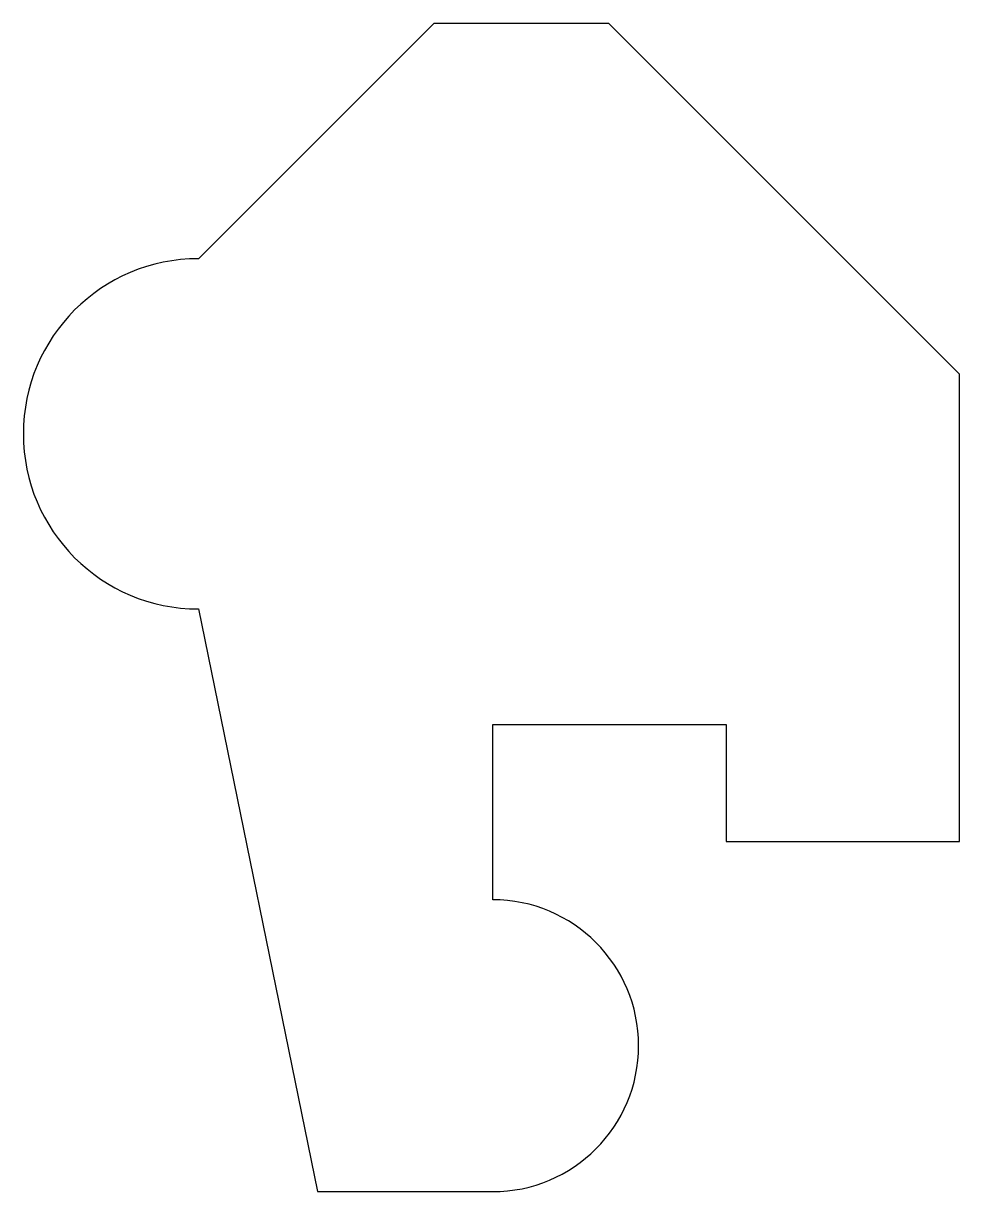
# Model space of a CAD drawing. Header units: inches. Extents: x 10 to 170, y 55 to 255.
import ezdxf

# ---------------------------------------------------------------- set-up
doc = ezdxf.new("R2010")
doc.units = ezdxf.units.IN
doc.header["$MEASUREMENT"] = 0

msp = doc.modelspace()

# ---------------------------------------------------------------- linework, layer by layer
for p, q in [((79.9, 255.1), (39.59, 214.8)), ((109.9, 255.1), (79.9, 255.1)), ((170, 195), (109.9, 255.1)), ((170, 115), (170, 195)), ((39.59, 154.8), (60, 55)), ((90, 105), (90, 135)), ((90, 135), (130, 135)), ((130, 135), (130, 115)), ((130, 115), (170, 115)), ((60, 55), (90, 55))]:
    msp.add_line(p, q)
for centre, radius, start, end in [((39.59, 184.8), 30, 90, 270), ((90, 80), 25, 270, 90)]:
    msp.add_arc(centre, radius, start, end)

doc.saveas('drawing.dxf')
